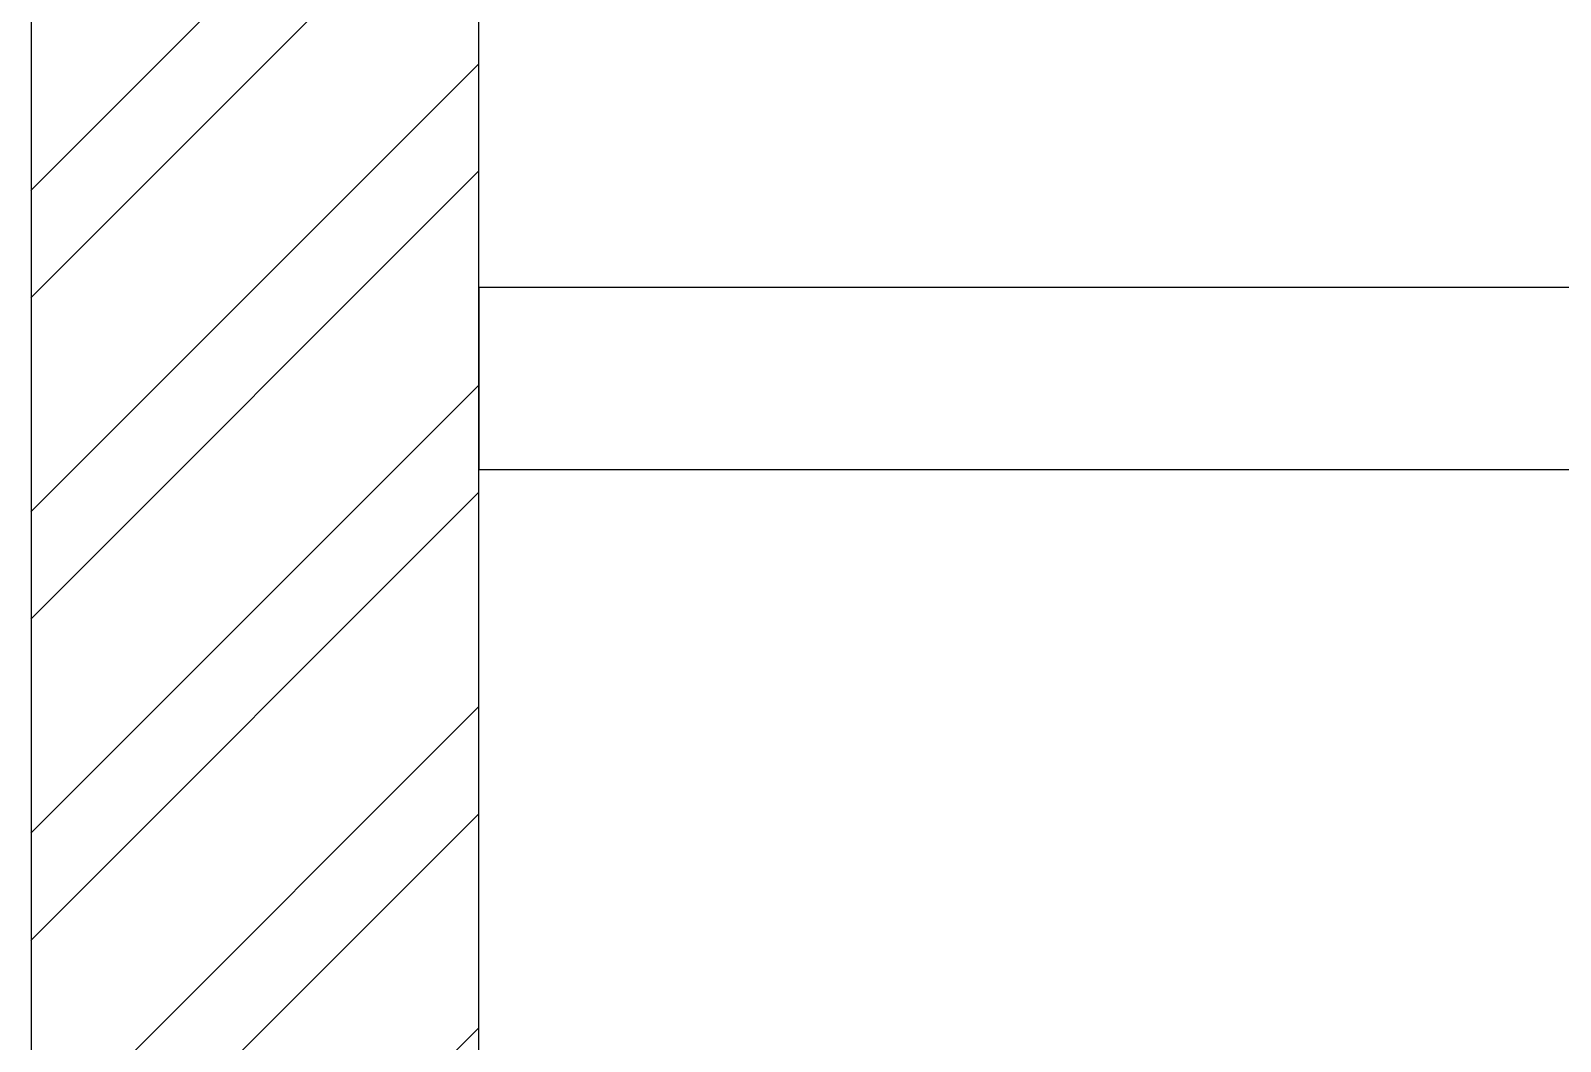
# Model space of a CAD drawing. Header units: feet. Extents: x 2845063 to 2853661, y -5473857 to -5445633.
# Drawn here: x 2845063 to 2845903, y -5451736 to -5451180 of the extents above; entities that cross this region are included whole.
import ezdxf

# ---------------------------------------------------------------- set-up
doc = ezdxf.new("R2010")
doc.units = ezdxf.units.FT
doc.header["$LTSCALE"] = 33
doc.header["$MEASUREMENT"] = 0
doc.layers.add('A-WALL', color=1, linetype='Continuous')
for name, color, linetype, lineweight in [('LENS-DIM', 252, 'Continuous', 5), ('LENS-PARTITION', 21, 'Continuous', 25), ('LN-HATCH', 251, 'Continuous', 0)]:
    doc.layers.add(name, color=color, linetype=linetype, lineweight=lineweight)

# ---------------------------------------------------------------- blocks, each defined once
blk = doc.blocks.new('A$C5049e784')
at = {"layer": 'LN-HATCH'}
h = blk.add_hatch(dxfattribs=at)
h.set_pattern_fill('ANSI32', color=256, scale=333, angle=180)
h.set_pattern_definition([(225, (-7166785.009061094, 5286079.143391727), (88.29995930067012, -88.29995930067015), []), (225, (-7166843.875700529, 5286079.143391727), (88.29995930067012, -88.29995930067015), [])])
h.paths.add_polyline_path([(-4839.834667843767, 8599.223253980277), (-5079.767780202441, 8597.881181756966), (-5079.881211658008, 4220.447556996718), (-4839.662434860133, 4220.431769646704)])
h.paths.add_polyline_path([(-5079.918015151285, 3660.449202433229), (-5080.210143737495, -784.5507783675566), (-4814.662434860133, -784.5682303532957), (-4814.662434860133, 3660.431769646705)])
h.paths.add_polyline_path([(-5080.246947317384, -1344.550447345711), (-5080.541179140098, -5821.55305683706), (-4849.662434860133, -5821.568230353296), (-4809.662434860133, -1344.568230353296)])
h.paths.add_polyline_path([(-5080.662434860133, -7666.568230353296), (-4850.662434860133, -7666.568230353296), (-4850.662434860133, -6398.563462235034), (-5080.579099997878, -6398.55312006548)])
h.paths.add_polyline_path([(-4465.662434860132, -6112.568230353296), (-4744.662434860132, -6112.568230353296), (-4744.662434860132, -6398.568230353296), (-4465.662434860132, -6398.568230353296)])
h.paths.add_polyline_path([(641.4772786162792, 11254.10376429464), (516.4772786144167, 11254.10376429464), (516.4772786144167, 9225.431769646704), (436.4772786144166, 9225.431769646704), (436.4772786144166, 8975.431769646704), (501.4772786144167, 8975.431769646704), (501.4772786144167, 4214.431769646703), (436.4772786144166, 4214.431769646703), (436.4772786144166, 3964.431769646704), (506.4772786144167, 3964.431769646704), (506.4772786144167, -890.5682303532957), (451.4772786144167, -890.5682303532957), (451.4772786144167, -1130.568230353296), (511.4772786144166, -1130.568230353296), (511.4772786144166, -6101.568230353296), (451.4772786144167, -6101.568230353296), (451.4772786144167, -6351.568230353296), (597.4303277498111, -6351.568230353296), (691.4772786144167, -6351.568230353296), (691.4772786144167, -6101.568230353296), (641.4772786144167, -6101.568230353296)])
h.paths.add_polyline_path([(-4856.662434860133, 17980.4317696467), (-2268.522721385583, 17980.4317696467), (-2268.522721385583, 17860.4317696467), (-2148.522721385583, 17860.4317696467), (-2148.522721385583, 17980.4317696467), (506.4772786144167, 17980.4317696467), (506.4772786144167, 11254.10376429464), (641.477278615348, 11254.10376429464), (641.4772786144167, 18210.4317696467), (-5080.768199215643, 18210.4317696467), (-5080.946534873918, 9149.222628249787), (-4834.946534873918, 9149.222628249787), (-4834.662434860132, 16257.4317696467), (-2371.662434860132, 16257.4317696467), (-2371.662434860132, 16489.4317696467), (-4856.662434860133, 16489.4317696467)])
at = {"layer": 'A-WALL'}
for points in [[(-5080.662434860133, 18210.4317696467), (-5080.662434860133, 12502.4317696467), (-5080.946534873918, 9149.222628249787)], [(-4834.662434860132, 9149.222628249787), (-4834.662434860132, 12502.4317696467), (-4834.662434860132, 16257.4317696467)]]:
    blk.add_lwpolyline(points, dxfattribs=at)

msp = doc.modelspace()

# ---------------------------------------------------------------- linework, layer by layer
at = {"layer": 'LENS-PARTITION'}
msp.add_lwpolyline([(2846884.288045307, -5451321.498241472), (2845309.288045306, -5451321.498241472), (2845309.288045306, -5451421.498241471), (2846884.288045307, -5451421.498241471)], close=True, dxfattribs=at)

# ---------------------------------------------------------------- block references
at = {"layer": 'LENS-DIM', "color": 2}
msp.add_blockref('A$C5049e784', (2850143.950480166, -5463843.102005764), dxfattribs=at)

doc.saveas('drawing.dxf')
